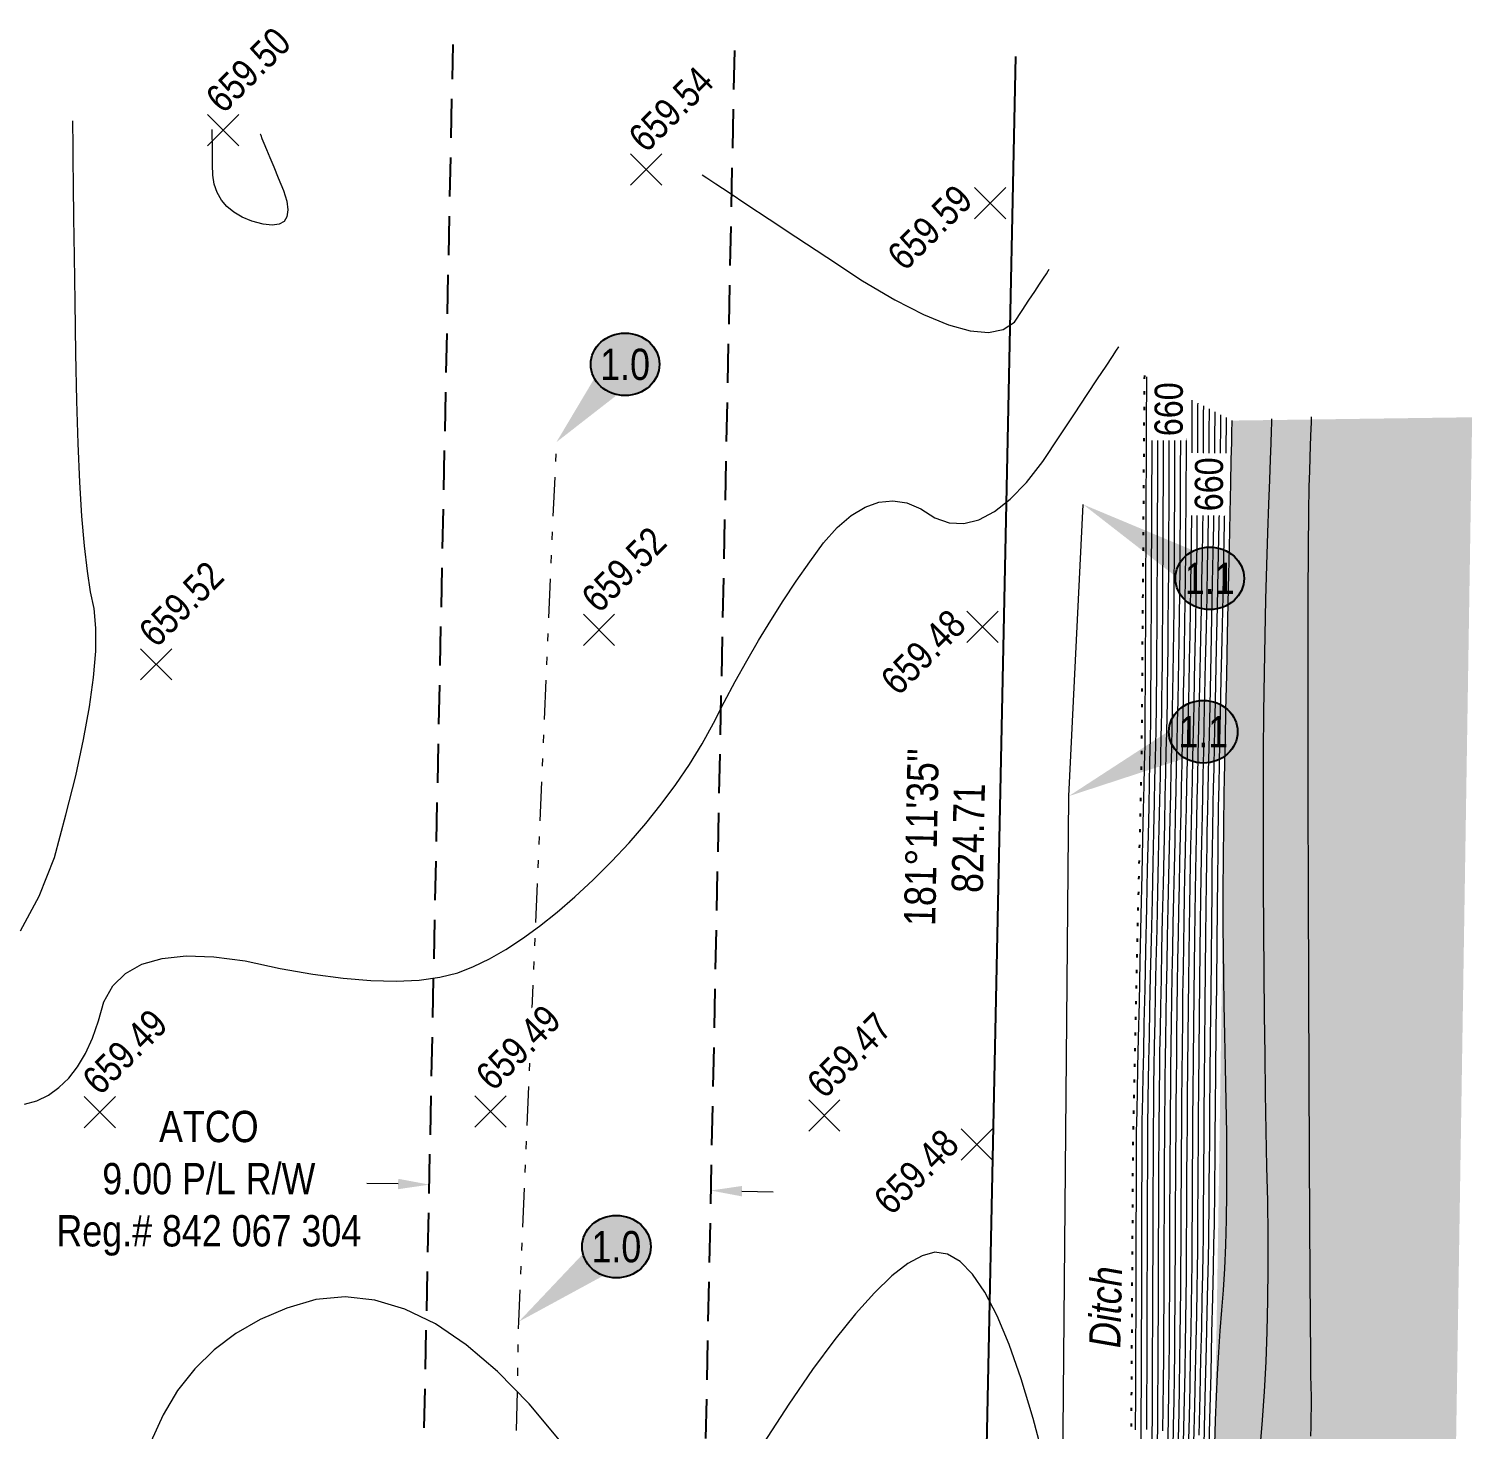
# Model space of a CAD drawing. Extents: x 408914 to 412362, y 6133812 to 6135729.
# Drawn here: x 410524.1 to 410570.24, y 6133899.83 to 6133944.6 of the extents above; entities that cross this region are included whole.
import ezdxf
from ezdxf.enums import TextEntityAlignment as Align

# ---------------------------------------------------------------- set-up
doc = ezdxf.new("R2010")
doc.units = 0
doc.header["$LTSCALE"] = 5
doc.header["$PDMODE"] = 3
doc.header["$PDSIZE"] = 0.5
for name, pattern in [('CENTERLINEX33', [6.5, 2.5, -1, 0.5, -1, 0.5, -1]), ('foc-FLOWLINE', [3.75, 2.5, -1.25]), ('foc-TOPO', [1, 0.2, -0.8])]:
    doc.linetypes.add(name, pattern=pattern)
doc.layers.get('Defpoints').update_dxf_attribs({"color": 9})
for name, color, linetype in [('AS-ROADS', 254, 'Continuous'), ('F-EZE', 190, 'foc-FLOWLINE'), ('L-BD', 7, 'Continuous'), ('L-SEC', 7, 'Continuous'), ('P-ELEVATION', 7, 'Continuous'), ('P-STATION', 7, 'Continuous'), ('T-LOW-AREA', 48, 'foc-TOPO')]:
    doc.layers.add(name, color=color, linetype=linetype)
for name, color, linetype, lineweight, true_color in [('AS-TELUS-ATCO PIPELINES', 7, 'foc-TEL', 9, 0xff9c38), ('C-TOPO-MAJR', 7, 'Continuous', 15, 0xd3aa5f), ('C-TOPO-MINR', 7, 'Continuous', 13, 0xe9d5af)]:
    doc.layers.add(name, color=color, linetype=linetype, lineweight=lineweight, true_color=true_color)
doc.layers.add('C-TOPO-MAJR-TEXT', color=7, linetype='Continuous', true_color=0x644b1b)
for name, color, linetype, lineweight in [('EXISTING PIPE (EXIST OR HP)', 240, 'CENTERLINEX33', 20), ('F-EZE-T', 190, 'Continuous', 9), ('T-ELEVATION', 48, 'Continuous', 18), ('T-ELEVATION-T', 48, 'Continuous', 18), ('T-TEXT', 48, 'Continuous', 18)]:
    doc.layers.add(name, color=color, linetype=linetype, lineweight=lineweight)
doc.styles.add('1.0', font='ARIALN.TTF', dxfattribs={"height": 1})
doc.styles.add('80', font='ARIALN.TTF', dxfattribs={"height": 10})
doc.styles.add('80L', font='ARIALN.TTF', dxfattribs={"height": 10})
doc.styles.add('80LS', font='ARIALNI.TTF', dxfattribs={"height": 10})
doc.styles.add('ELEVATION', font='ARIALN.TTF', dxfattribs={"height": 2.5})
doc.styles.add('foc-LtypeFont', font='ARIALN.TTF', dxfattribs={"height": 7.35})
doc.styles.get("Standard").update_dxf_attribs({"font": 'ARIALN.TTF'})
doc.linetypes.add('foc-TEL', pattern='A,2,-1,["T",foc-LtypeFont,S=0.2,R=0,X=-0.425,Y=-0.75],-1.24,8', length=12.24)
doc.dimstyles.new('Compass 500', dxfattribs={"dimscale": 0.5, "dimtxt": 0.9, "dimasz": 2, "dimexe": 0.2, "dimexo": 0.0625, "dimgap": 0.5, "dimtad": 0, "dimtih": 1, "dimtoh": 1, "dimzin": 0, "dimdsep": 46, "dimtxsty": '1.0', "dimcen": 0.1, "dimse1": 1, "dimse2": 1, "dimclrd": 256, "dimclrt": 256, "dimaunit": 1, "dimadec": 4, "dimazin": 0, "dimtfac": 0.06, "dimtofl": 0, "dimtmove": 0, "dimatfit": 0, "dimfxl": 0.2, "dimtolj": 1, "dimtzin": 0, "dimlwd": -1, "dimarcsym": 0})

# ---------------------------------------------------------------- blocks, each defined once
blk = doc.blocks.new('*D36')
at = {"layer": 'Defpoints', "color": 0, "transparency": 16777216}
for p in [(410536.903, 6133907.65), (410536.84, 6133904.636), (410545.835, 6133904.449)]:
    blk.add_point(p, dxfattribs=at)
at = {"layer": 'F-EZE-T', "transparency": 16777216}
for p, q in [((410535.903, 6133907.671), (410534.904, 6133907.691)), ((410546.897, 6133907.442), (410547.897, 6133907.421))]:
    blk.add_line(p, q, dxfattribs=at)
for points in [[(410535.907, 6133907.837), (410535.9, 6133907.504), (410536.903, 6133907.65)], [(410546.901, 6133907.608), (410546.894, 6133907.275), (410545.898, 6133907.462)]]:
    blk.add_solid(points, dxfattribs=at)
at = {"layer": 'F-EZE-T', "transparency": 16777216, "insert": (410529.853, 6133907.691), "char_height": 1, "attachment_point": 5, "style": '1.0'}
blk.add_mtext('\\A1;ATCO\\P9.00 P/L R/W\\PReg.# 842 067 304', dxfattribs=at)
blk = doc.blocks.new('*U47')
at = {"layer": 'P-ELEVATION'}
h = blk.add_hatch(color=111, dxfattribs=at)
h.dxf.hatch_style = 1
edge = h.paths.add_edge_path()
edge.add_ellipse((0, 0), major_axis=(-10.99, 0), ratio=0.909622, start_angle=0, end_angle=360)
at = {"layer": 'P-ELEVATION', "color": 7, "flags": 128}
blk.add_lwpolyline([(0, 0, 12.5, 0, 0), (-21.95, -24.87, 0, 0, 0)], format="xyseb", dxfattribs=at)
at = {"layer": 'P-ELEVATION', "color": 7}
blk.add_ellipse((0, 0), major_axis=(-10.99, 0), ratio=0.909622, dxfattribs=at)
at = {"layer": 'P-ELEVATION', "style": '80'}
blk.add_attdef('ELEVATION', text='', height=10, dxfattribs=at).set_placement((0, 0), align=Align.MIDDLE_CENTER)
blk = doc.blocks.new('*U48')
at = {"layer": 'P-ELEVATION'}
h = blk.add_hatch(color=111, dxfattribs=at)
h.dxf.hatch_style = 1
edge = h.paths.add_edge_path()
edge.add_ellipse((0, 0), major_axis=(-10.99, 0), ratio=0.909622, start_angle=0, end_angle=360)
at = {"layer": 'P-ELEVATION', "color": 7, "flags": 128}
blk.add_lwpolyline([(0, 0, 12.5, 0, 0), (-31.2, -23.98, 0, 0, 0)], format="xyseb", dxfattribs=at)
at = {"layer": 'P-ELEVATION', "color": 7}
blk.add_ellipse((0, 0), major_axis=(-10.99, 0), ratio=0.909622, dxfattribs=at)
at = {"layer": 'P-ELEVATION', "style": '80'}
blk.add_attdef('ELEVATION', text='', height=10, dxfattribs=at).set_placement((0, 0), align=Align.MIDDLE_CENTER)
blk = doc.blocks.new('*U87')
at = {"layer": 'P-ELEVATION'}
h = blk.add_hatch(color=111, dxfattribs=at)
h.dxf.hatch_style = 1
edge = h.paths.add_edge_path()
edge.add_ellipse((0, 0), major_axis=(-10.99, 0), ratio=0.909622, start_angle=0, end_angle=360)
at = {"layer": 'P-ELEVATION', "color": 7, "flags": 128}
blk.add_lwpolyline([(0, 0, 12.5, 0, 0), (-43.06, -20.61, 0, 0, 0)], format="xyseb", dxfattribs=at)
at = {"layer": 'P-ELEVATION', "color": 7}
blk.add_ellipse((0, 0), major_axis=(-10.99, 0), ratio=0.909622, dxfattribs=at)
at = {"layer": 'P-ELEVATION', "style": '80'}
blk.add_attdef('ELEVATION', text='', height=10, dxfattribs=at).set_placement((0, 0), align=Align.MIDDLE_CENTER)
blk = doc.blocks.new('*U89')
at = {"layer": 'P-ELEVATION'}
h = blk.add_hatch(color=111, dxfattribs=at)
h.dxf.hatch_style = 1
edge = h.paths.add_edge_path()
edge.add_ellipse((0, 0), major_axis=(-10.99, 0), ratio=0.909622, start_angle=0, end_angle=360)
at = {"layer": 'P-ELEVATION', "color": 7, "flags": 128}
blk.add_lwpolyline([(0, 0, 12.5, 0, 0), (-40.48, 23.63, 0, 0, 0)], format="xyseb", dxfattribs=at)
at = {"layer": 'P-ELEVATION', "color": 7}
blk.add_ellipse((0, 0), major_axis=(-10.99, 0), ratio=0.909622, dxfattribs=at)
at = {"layer": 'P-ELEVATION', "style": '80'}
blk.add_attdef('ELEVATION', text='', height=10, dxfattribs=at).set_placement((0, 0), align=Align.MIDDLE_CENTER)

msp = doc.modelspace()

# ---------------------------------------------------------------- hatches: boundary and pattern name
at = {"layer": 'AS-ROADS'}
h = msp.add_hatch(color=256, dxfattribs=at)
h.dxf.hatch_style = 1
h.paths.add_polyline_path([(410464.682, 6133831.829), (410478.146, 6133831.398), (410492.063, 6133831.383), (410504.313, 6133831.158), (410518.406, 6133830.876), (410535.963, 6133830.377), (410547.318, 6133830.259), (410567.751, 6133829.511), (410568.376, 6133834.09), (410569.124, 6133855.29), (410568.953, 6133866.594), (410569.23, 6133879.568), (410569.712, 6133898.444), (410570.241, 6133932.181), (410562.558, 6133932.075), (410562.327, 6133920.035), (410562.138, 6133907.298), (410561.936, 6133894.858), (410561.565, 6133881.634), (410560.892, 6133868.381), (410560.601, 6133856.019), (410560.261, 6133847.3), (410559.486, 6133843.759), (410558.076, 6133841.533), (410555.175, 6133839.325), (410551.634, 6133838.553), (410548.344, 6133838.488), (410539.69, 6133838.283), (410527.973, 6133838.41), (410515.691, 6133838.725), (410503.17, 6133838.927), (410490.795, 6133839.204), (410478.054, 6133839.361), (410464.938, 6133839.674)])

# ---------------------------------------------------------------- linework, layer by layer
at = {"layer": 'AS-TELUS-ATCO PIPELINES', "ltscale": 0.1, "flags": 128}
msp.add_lwpolyline([(410551.045, 6133824.994), (410551.195, 6133828.02), (410552.367, 6133840.478), (410553.341, 6133847.59), (410553.359, 6133850.79), (410553.404, 6133851.459), (410552.729, 6133858.902), (410553.213, 6133860.933), (410554.543, 6133864.032), (410555.36, 6133867.197), (410556.918, 6133874.924), (410556.952, 6133886.141), (410557.121, 6133894.99), (410557.342, 6133920.067), (410557.804, 6133929.394)], dxfattribs=at)
at = {"layer": 'C-TOPO-MAJR', "flags": 128}
for points in [[(410560.192, 6133933.292), (410560.192, 6133933.292), (410560.191, 6133933.135), (410560.19, 6133932.821), (410560.188, 6133932.351), (410560.185, 6133931.723), (410560.182, 6133930.939), (410560.177, 6133929.998), (410560.173, 6133928.9), (410560.167, 6133927.645), (410560.162, 6133926.516), (410560.156, 6133925.513), (410560.151, 6133924.635), (410560.145, 6133923.883), (410560.14, 6133923.257), (410560.134, 6133922.757), (410560.129, 6133922.382), (410560.124, 6133922.133), (410560.116, 6133921.755), (410560.105, 6133921.246), (410560.091, 6133920.608), (410560.074, 6133919.841), (410560.054, 6133918.943), (410560.031, 6133917.916), (410560.006, 6133916.759), (410559.977, 6133915.473), (410559.952, 6133914.314), (410559.93, 6133913.283), (410559.912, 6133912.38), (410559.896, 6133911.605), (410559.884, 6133910.958), (410559.875, 6133910.439), (410559.869, 6133910.047), (410559.867, 6133909.783), (410559.864, 6133909.389), (410559.861, 6133908.864), (410559.858, 6133908.209), (410559.855, 6133907.423), (410559.852, 6133906.507), (410559.848, 6133905.461), (410559.844, 6133904.284), (410559.84, 6133902.976), (410559.836, 6133901.797), (410559.831, 6133900.747), (410559.827, 6133899.825)], [(410560.92, 6133932.918), (410560.92, 6133932.918), (410560.919, 6133932.809), (410560.918, 6133932.592), (410560.917, 6133932.266), (410560.915, 6133931.832), (410560.913, 6133931.289), (410560.91, 6133930.637), (410560.906, 6133929.877), (410560.903, 6133929.009), (410560.898, 6133928.169), (410560.891, 6133927.359), (410560.884, 6133926.578), (410560.875, 6133925.826), (410560.865, 6133925.104), (410560.854, 6133924.41), (410560.842, 6133923.746), (410560.828, 6133923.111), (410560.814, 6133922.444), (410560.799, 6133921.744), (410560.783, 6133921.011), (410560.767, 6133920.246), (410560.749, 6133919.449), (410560.731, 6133918.619), (410560.712, 6133917.756), (410560.692, 6133916.861), (410560.674, 6133915.994), (410560.658, 6133915.155), (410560.643, 6133914.345), (410560.63, 6133913.562), (410560.619, 6133912.808), (410560.609, 6133912.082), (410560.601, 6133911.384), (410560.595, 6133910.714), (410560.589, 6133910.016), (410560.584, 6133909.289), (410560.579, 6133908.534), (410560.574, 6133907.751), (410560.57, 6133906.939), (410560.567, 6133906.098), (410560.564, 6133905.229), (410560.561, 6133904.331), (410560.556, 6133903.461), (410560.55, 6133902.619), (410560.543, 6133901.804), (410560.534, 6133901.017), (410560.523, 6133900.257), (410560.511, 6133899.525)], [(410561.648, 6133932.543), (410561.648, 6133932.543), (410561.648, 6133932.483), (410561.647, 6133932.362), (410561.646, 6133932.181), (410561.645, 6133931.94), (410561.644, 6133931.639), (410561.642, 6133931.277), (410561.64, 6133930.855), (410561.638, 6133930.372), (410561.634, 6133929.822), (410561.627, 6133929.205), (410561.617, 6133928.521), (410561.605, 6133927.769), (410561.591, 6133926.95), (410561.574, 6133926.064), (410561.555, 6133925.11), (410561.533, 6133924.089), (410561.513, 6133923.133), (410561.494, 6133922.241), (410561.476, 6133921.414), (410561.459, 6133920.652), (410561.444, 6133919.954), (410561.43, 6133919.321), (410561.418, 6133918.753), (410561.407, 6133918.249), (410561.396, 6133917.674), (410561.385, 6133917.027), (410561.374, 6133916.309), (410561.364, 6133915.519), (410561.353, 6133914.658), (410561.343, 6133913.725), (410561.333, 6133912.721), (410561.323, 6133911.645), (410561.314, 6133910.643), (410561.306, 6133909.715), (410561.299, 6133908.859), (410561.294, 6133908.078), (410561.289, 6133907.37), (410561.285, 6133906.735), (410561.283, 6133906.174), (410561.281, 6133905.687), (410561.277, 6133905.126), (410561.27, 6133904.491), (410561.259, 6133903.783), (410561.246, 6133903.002), (410561.23, 6133902.147), (410561.211, 6133901.219), (410561.189, 6133900.217), (410561.164, 6133899.142)], [(410562.376, 6133932.169), (410562.376, 6133932.169), (410562.376, 6133932.157), (410562.376, 6133932.133), (410562.375, 6133932.097), (410562.375, 6133932.049), (410562.375, 6133931.988), (410562.375, 6133931.916), (410562.374, 6133931.832), (410562.374, 6133931.736), (410562.37, 6133931.475), (410562.362, 6133931.051), (410562.35, 6133930.464), (410562.335, 6133929.712), (410562.316, 6133928.797), (410562.294, 6133927.717), (410562.268, 6133926.474), (410562.238, 6133925.067), (410562.211, 6133923.822), (410562.188, 6133922.739), (410562.168, 6133921.817), (410562.152, 6133921.057), (410562.139, 6133920.46), (410562.13, 6133920.024), (410562.124, 6133919.749), (410562.122, 6133919.637), (410562.118, 6133919.354), (410562.112, 6133918.899), (410562.106, 6133918.273), (410562.098, 6133917.476), (410562.088, 6133916.508), (410562.077, 6133915.369), (410562.065, 6133914.058), (410562.051, 6133912.576), (410562.039, 6133911.27), (410562.028, 6133910.14), (410562.02, 6133909.185), (410562.013, 6133908.405), (410562.007, 6133907.801), (410562.004, 6133907.372), (410562.002, 6133907.119), (410562.002, 6133907.042), (410561.997, 6133906.79), (410561.989, 6133906.363), (410561.976, 6133905.762), (410561.959, 6133904.987), (410561.937, 6133904.037), (410561.912, 6133902.913), (410561.882, 6133901.614), (410561.848, 6133900.141), (410561.817, 6133898.835)]]:
    msp.add_lwpolyline(points, dxfattribs=at)
at = {"layer": 'C-TOPO-MINR', "ltscale": 0.1, "flags": 128}
for points in [[(410523.831, 6133915.759), (410524.429, 6133916.872), (410524.914, 6133918.108), (410525.286, 6133919.468), (410525.598, 6133920.724), (410525.849, 6133921.875), (410526.038, 6133922.922), (410526.167, 6133923.866), (410526.235, 6133924.704), (410526.241, 6133925.439), (410526.187, 6133926.07), (410526.072, 6133926.596), (410525.969, 6133927.263), (410525.877, 6133928.071), (410525.797, 6133929.02), (410525.729, 6133930.109), (410525.673, 6133931.339), (410525.629, 6133932.71), (410525.596, 6133934.221), (410525.576, 6133935.874), (410525.558, 6133937.319), (410525.542, 6133938.559), (410525.529, 6133939.591), (410525.519, 6133940.417), (410525.511, 6133941.037), (410525.506, 6133941.45), (410525.504, 6133941.657), (410525.504, 6133941.657)], [(410531.489, 6133941.247), (410531.489, 6133941.247), (410531.51, 6133941.197), (410531.552, 6133941.096), (410531.615, 6133940.944), (410531.698, 6133940.742), (410531.803, 6133940.49), (410531.928, 6133940.187), (410532.074, 6133939.834), (410532.241, 6133939.43), (410532.343, 6133939.089), (410532.38, 6133938.81), (410532.351, 6133938.594), (410532.258, 6133938.441), (410532.099, 6133938.35), (410531.875, 6133938.322), (410531.586, 6133938.357), (410531.232, 6133938.454), (410530.922, 6133938.58), (410530.655, 6133938.733), (410530.432, 6133938.915), (410530.253, 6133939.125), (410530.118, 6133939.364), (410530.026, 6133939.63), (410529.978, 6133939.925), (410529.974, 6133940.248), (410529.971, 6133940.53), (410529.968, 6133940.773), (410529.965, 6133940.974), (410529.963, 6133941.136), (410529.962, 6133941.257), (410529.961, 6133941.338), (410529.96, 6133941.378), (410529.96, 6133941.378)], [(410545.63, 6133939.927), (410545.63, 6133939.927), (410545.772, 6133939.833), (410546.057, 6133939.645), (410546.484, 6133939.363), (410547.053, 6133938.987), (410547.765, 6133938.517), (410548.618, 6133937.953), (410549.614, 6133937.295), (410550.753, 6133936.543), (410551.78, 6133935.932), (410552.696, 6133935.462), (410553.5, 6133935.132), (410554.193, 6133934.944), (410554.775, 6133934.896), (410555.246, 6133934.988), (410555.605, 6133935.222), (410555.854, 6133935.596), (410556.071, 6133935.924), (410556.257, 6133936.205), (410556.412, 6133936.439), (410556.536, 6133936.626), (410556.629, 6133936.766), (410556.691, 6133936.86), (410556.722, 6133936.907), (410556.722, 6133936.907)], [(410523.96, 6133910.219), (410524.356, 6133910.334), (410524.723, 6133910.512), (410525.062, 6133910.752), (410525.372, 6133911.054), (410525.654, 6133911.418), (410525.907, 6133911.844), (410526.132, 6133912.333), (410526.328, 6133912.884), (410526.496, 6133913.496), (410526.783, 6133914.003), (410527.19, 6133914.402), (410527.716, 6133914.696), (410528.361, 6133914.882), (410529.125, 6133914.962), (410530.009, 6133914.936), (410531.012, 6133914.803), (410532.135, 6133914.564), (410533.179, 6133914.379), (410534.146, 6133914.249), (410535.035, 6133914.175), (410535.846, 6133914.155), (410536.579, 6133914.19), (410537.234, 6133914.28), (410537.812, 6133914.425), (410538.312, 6133914.625), (410538.823, 6133914.873), (410539.346, 6133915.171), (410539.881, 6133915.517), (410540.427, 6133915.912), (410540.985, 6133916.356), (410541.554, 6133916.848), (410542.136, 6133917.389), (410542.729, 6133917.979), (410543.29, 6133918.58), (410543.819, 6133919.191), (410544.317, 6133919.812), (410544.784, 6133920.443), (410545.218, 6133921.085), (410545.621, 6133921.737), (410545.992, 6133922.399), (410546.332, 6133923.072), (410546.684, 6133923.737), (410547.049, 6133924.394), (410547.426, 6133925.042), (410547.816, 6133925.683), (410548.219, 6133926.315), (410548.635, 6133926.94), (410549.063, 6133927.556), (410549.504, 6133928.165), (410549.946, 6133928.66), (410550.389, 6133929.042), (410550.833, 6133929.312), (410551.277, 6133929.468), (410551.722, 6133929.511), (410552.168, 6133929.441), (410552.615, 6133929.259), (410553.063, 6133928.963), (410553.522, 6133928.805), (410553.993, 6133928.787), (410554.475, 6133928.907), (410554.968, 6133929.165), (410555.473, 6133929.562), (410555.989, 6133930.098), (410556.516, 6133930.772), (410557.055, 6133931.585), (410557.526, 6133932.296), (410557.93, 6133932.905), (410558.267, 6133933.413), (410558.537, 6133933.82), (410558.739, 6133934.124), (410558.873, 6133934.328), (410558.941, 6133934.429), (410558.941, 6133934.429)], [(410559.828, 6133933.479), (410559.828, 6133933.479), (410559.827, 6133933.298), (410559.826, 6133932.936), (410559.823, 6133932.393), (410559.82, 6133931.669), (410559.816, 6133930.764), (410559.811, 6133929.678), (410559.806, 6133928.411), (410559.799, 6133926.963), (410559.793, 6133925.69), (410559.788, 6133924.59), (410559.784, 6133923.664), (410559.78, 6133922.912), (410559.777, 6133922.334), (410559.775, 6133921.93), (410559.773, 6133921.7), (410559.772, 6133921.644), (410559.766, 6133921.41), (410559.757, 6133920.998), (410559.744, 6133920.407), (410559.727, 6133919.638), (410559.706, 6133918.69), (410559.682, 6133917.565), (410559.653, 6133916.261), (410559.62, 6133914.779), (410559.591, 6133913.474), (410559.567, 6133912.347), (410559.546, 6133911.398), (410559.529, 6133910.627), (410559.517, 6133910.033), (410559.508, 6133909.617), (410559.503, 6133909.378), (410559.503, 6133909.318), (410559.502, 6133909.075), (410559.5, 6133908.652), (410559.498, 6133908.047), (410559.496, 6133907.26), (410559.492, 6133906.292), (410559.489, 6133905.142), (410559.485, 6133903.811), (410559.48, 6133902.299), (410559.476, 6133900.965), (410559.472, 6133899.811)], [(410560.01, 6133933.385), (410560.01, 6133933.385), (410560.009, 6133933.217), (410560.008, 6133932.879), (410560.005, 6133932.372), (410560.002, 6133931.696), (410559.999, 6133930.852), (410559.994, 6133929.838), (410559.989, 6133928.656), (410559.983, 6133927.304), (410559.978, 6133926.103), (410559.972, 6133925.051), (410559.967, 6133924.15), (410559.963, 6133923.398), (410559.958, 6133922.796), (410559.955, 6133922.343), (410559.951, 6133922.041), (410559.948, 6133921.889), (410559.941, 6133921.582), (410559.931, 6133921.122), (410559.917, 6133920.508), (410559.901, 6133919.739), (410559.88, 6133918.817), (410559.856, 6133917.741), (410559.829, 6133916.51), (410559.799, 6133915.126), (410559.772, 6133913.894), (410559.748, 6133912.815), (410559.729, 6133911.889), (410559.713, 6133911.116), (410559.7, 6133910.495), (410559.691, 6133910.028), (410559.686, 6133909.713), (410559.685, 6133909.55), (410559.683, 6133909.232), (410559.681, 6133908.758), (410559.678, 6133908.128), (410559.675, 6133907.342), (410559.672, 6133906.4), (410559.668, 6133905.302), (410559.665, 6133904.048), (410559.66, 6133902.638), (410559.656, 6133901.381), (410559.652, 6133900.279), (410559.647, 6133899.33)], [(410560.374, 6133933.198), (410560.374, 6133933.198), (410560.373, 6133933.054), (410560.372, 6133932.764), (410560.37, 6133932.33), (410560.367, 6133931.75), (410560.364, 6133931.027), (410560.36, 6133930.158), (410560.356, 6133929.144), (410560.351, 6133927.986), (410560.346, 6133926.929), (410560.34, 6133925.974), (410560.334, 6133925.121), (410560.328, 6133924.369), (410560.321, 6133923.719), (410560.314, 6133923.17), (410560.307, 6133922.723), (410560.3, 6133922.378), (410560.29, 6133921.927), (410560.278, 6133921.371), (410560.264, 6133920.709), (410560.247, 6133919.942), (410560.228, 6133919.07), (410560.206, 6133918.092), (410560.182, 6133917.008), (410560.156, 6133915.82), (410560.133, 6133914.734), (410560.112, 6133913.751), (410560.094, 6133912.871), (410560.08, 6133912.094), (410560.068, 6133911.42), (410560.058, 6133910.849), (410560.052, 6133910.381), (410560.049, 6133910.016), (410560.045, 6133909.546), (410560.042, 6133908.971), (410560.038, 6133908.29), (410560.035, 6133907.505), (410560.031, 6133906.615), (410560.028, 6133905.62), (410560.024, 6133904.52), (410560.02, 6133903.315), (410560.016, 6133902.213), (410560.011, 6133901.215), (410560.006, 6133900.32), (410559.999, 6133899.528)], [(410560.556, 6133933.105), (410560.556, 6133933.105), (410560.555, 6133932.972), (410560.554, 6133932.707), (410560.552, 6133932.308), (410560.55, 6133931.778), (410560.547, 6133931.114), (410560.544, 6133930.318), (410560.54, 6133929.389), (410560.535, 6133928.327), (410560.53, 6133927.343), (410560.524, 6133926.436), (410560.517, 6133925.607), (410560.51, 6133924.855), (410560.503, 6133924.18), (410560.494, 6133923.584), (410560.486, 6133923.064), (410560.476, 6133922.622), (410560.465, 6133922.099), (410560.452, 6133921.495), (410560.437, 6133920.81), (410560.42, 6133920.043), (410560.402, 6133919.196), (410560.381, 6133918.267), (410560.359, 6133917.258), (410560.335, 6133916.167), (410560.313, 6133915.154), (410560.294, 6133914.219), (410560.277, 6133913.362), (410560.263, 6133912.584), (410560.251, 6133911.883), (410560.242, 6133911.26), (410560.235, 6133910.715), (410560.231, 6133910.249), (410560.227, 6133909.703), (410560.223, 6133909.077), (410560.219, 6133908.372), (410560.215, 6133907.587), (410560.211, 6133906.723), (410560.207, 6133905.779), (410560.204, 6133904.756), (410560.201, 6133903.654), (410560.196, 6133902.629), (410560.191, 6133901.683), (410560.185, 6133900.815), (410560.178, 6133900.024), (410560.169, 6133899.312)], [(410560.738, 6133933.011), (410560.738, 6133933.011), (410560.737, 6133932.891), (410560.736, 6133932.649), (410560.735, 6133932.287), (410560.733, 6133931.805), (410560.73, 6133931.201), (410560.727, 6133930.478), (410560.723, 6133929.633), (410560.719, 6133928.668), (410560.714, 6133927.756), (410560.708, 6133926.897), (410560.701, 6133926.092), (410560.693, 6133925.341), (410560.684, 6133924.642), (410560.674, 6133923.997), (410560.664, 6133923.405), (410560.652, 6133922.867), (410560.64, 6133922.271), (410560.625, 6133921.619), (410560.61, 6133920.911), (410560.593, 6133920.145), (410560.575, 6133919.322), (410560.556, 6133918.443), (410560.535, 6133917.507), (410560.513, 6133916.514), (410560.494, 6133915.574), (410560.476, 6133914.687), (410560.46, 6133913.854), (410560.446, 6133913.073), (410560.435, 6133912.345), (410560.426, 6133911.671), (410560.418, 6133911.05), (410560.413, 6133910.481), (410560.408, 6133909.859), (410560.403, 6133909.183), (410560.399, 6133908.453), (410560.395, 6133907.669), (410560.391, 6133906.831), (410560.387, 6133905.939), (410560.384, 6133904.993), (410560.381, 6133903.993), (410560.376, 6133903.045), (410560.371, 6133902.151), (410560.364, 6133901.309), (410560.356, 6133900.521), (410560.346, 6133899.785)], [(410561.102, 6133932.824), (410561.102, 6133932.824), (410561.101, 6133932.728), (410561.101, 6133932.534), (410561.099, 6133932.245), (410561.098, 6133931.859), (410561.095, 6133931.376), (410561.093, 6133930.797), (410561.09, 6133930.122), (410561.087, 6133929.35), (410561.082, 6133928.583), (410561.075, 6133927.821), (410561.067, 6133927.064), (410561.058, 6133926.312), (410561.047, 6133925.565), (410561.034, 6133924.824), (410561.02, 6133924.087), (410561.005, 6133923.356), (410560.989, 6133922.616), (410560.973, 6133921.868), (410560.956, 6133921.112), (410560.94, 6133920.348), (410560.923, 6133919.575), (410560.906, 6133918.794), (410560.888, 6133918.005), (410560.871, 6133917.208), (410560.854, 6133916.414), (410560.839, 6133915.623), (410560.826, 6133914.836), (410560.813, 6133914.051), (410560.802, 6133913.27), (410560.793, 6133912.493), (410560.784, 6133911.718), (410560.777, 6133910.947), (410560.77, 6133910.173), (410560.764, 6133909.396), (410560.759, 6133908.616), (410560.754, 6133907.832), (410560.75, 6133907.046), (410560.746, 6133906.257), (410560.743, 6133905.465), (410560.741, 6133904.67), (410560.737, 6133903.878), (410560.73, 6133903.087), (410560.722, 6133902.299), (410560.712, 6133901.513), (410560.7, 6133900.73), (410560.686, 6133899.948), (410560.67, 6133899.169)], [(410561.284, 6133932.73), (410561.284, 6133932.73), (410561.283, 6133932.646), (410561.283, 6133932.477), (410561.282, 6133932.224), (410561.28, 6133931.886), (410561.278, 6133931.464), (410561.276, 6133930.957), (410561.273, 6133930.366), (410561.27, 6133929.69), (410561.266, 6133928.996), (410561.259, 6133928.282), (410561.251, 6133927.549), (410561.24, 6133926.798), (410561.228, 6133926.027), (410561.214, 6133925.237), (410561.198, 6133924.428), (410561.181, 6133923.6), (410561.163, 6133922.788), (410561.146, 6133921.993), (410561.129, 6133921.213), (410561.113, 6133920.449), (410561.097, 6133919.701), (410561.081, 6133918.97), (410561.065, 6133918.254), (410561.049, 6133917.555), (410561.035, 6133916.834), (410561.021, 6133916.091), (410561.009, 6133915.327), (410560.997, 6133914.541), (410560.986, 6133913.733), (410560.976, 6133912.904), (410560.967, 6133912.052), (410560.959, 6133911.18), (410560.952, 6133910.33), (410560.945, 6133909.502), (410560.939, 6133908.697), (410560.934, 6133907.914), (410560.93, 6133907.154), (410560.926, 6133906.417), (410560.923, 6133905.702), (410560.921, 6133905.009), (410560.917, 6133904.294), (410560.91, 6133903.555), (410560.901, 6133902.794), (410560.89, 6133902.009), (410560.877, 6133901.202), (410560.861, 6133900.372), (410560.843, 6133899.518)], [(410561.466, 6133932.637), (410561.466, 6133932.637), (410561.465, 6133932.565), (410561.465, 6133932.42), (410561.464, 6133932.203), (410561.463, 6133931.913), (410561.461, 6133931.551), (410561.459, 6133931.117), (410561.457, 6133930.61), (410561.454, 6133930.031), (410561.45, 6133929.409), (410561.443, 6133928.744), (410561.434, 6133928.035), (410561.423, 6133927.283), (410561.409, 6133926.488), (410561.394, 6133925.65), (410561.377, 6133924.769), (410561.357, 6133923.845), (410561.338, 6133922.961), (410561.32, 6133922.117), (410561.303, 6133921.313), (410561.286, 6133920.55), (410561.27, 6133919.828), (410561.256, 6133919.146), (410561.241, 6133918.504), (410561.228, 6133917.902), (410561.215, 6133917.254), (410561.203, 6133916.559), (410561.191, 6133915.818), (410561.18, 6133915.03), (410561.17, 6133914.195), (410561.16, 6133913.314), (410561.15, 6133912.387), (410561.141, 6133911.413), (410561.133, 6133910.486), (410561.126, 6133909.608), (410561.119, 6133908.778), (410561.114, 6133907.996), (410561.109, 6133907.262), (410561.106, 6133906.576), (410561.103, 6133905.938), (410561.101, 6133905.348), (410561.097, 6133904.71), (410561.09, 6133904.023), (410561.08, 6133903.289), (410561.068, 6133902.506), (410561.053, 6133901.675), (410561.036, 6133900.795), (410561.016, 6133899.868), (410560.993, 6133898.892)], [(410561.83, 6133932.45), (410561.83, 6133932.45), (410561.83, 6133932.402), (410561.829, 6133932.305), (410561.829, 6133932.16), (410561.828, 6133931.967), (410561.827, 6133931.726), (410561.825, 6133931.437), (410561.824, 6133931.099), (410561.822, 6133930.713), (410561.818, 6133930.236), (410561.81, 6133929.667), (410561.8, 6133929.007), (410561.788, 6133928.255), (410561.772, 6133927.412), (410561.754, 6133926.477), (410561.733, 6133925.451), (410561.709, 6133924.334), (410561.687, 6133923.305), (410561.667, 6133922.366), (410561.649, 6133921.515), (410561.633, 6133920.753), (410561.618, 6133920.081), (410561.605, 6133919.497), (410561.594, 6133919.002), (410561.586, 6133918.596), (410561.576, 6133918.094), (410561.567, 6133917.495), (410561.557, 6133916.8), (410561.547, 6133916.008), (410561.537, 6133915.12), (410561.527, 6133914.136), (410561.516, 6133913.055), (410561.505, 6133911.878), (410561.495, 6133910.8), (410561.487, 6133909.821), (410561.479, 6133908.941), (410561.473, 6133908.16), (410561.469, 6133907.478), (410561.465, 6133906.894), (410561.463, 6133906.41), (410561.461, 6133906.025), (410561.457, 6133905.542), (410561.449, 6133904.959), (410561.438, 6133904.278), (410561.424, 6133903.498), (410561.407, 6133902.62), (410561.386, 6133901.642), (410561.362, 6133900.566), (410561.335, 6133899.391)], [(410562.012, 6133932.356), (410562.012, 6133932.356), (410562.012, 6133932.32), (410562.011, 6133932.248), (410562.011, 6133932.139), (410562.01, 6133931.994), (410562.009, 6133931.814), (410562.008, 6133931.597), (410562.007, 6133931.343), (410562.006, 6133931.054), (410562.002, 6133930.649), (410561.994, 6133930.128), (410561.984, 6133929.492), (410561.97, 6133928.741), (410561.954, 6133927.873), (410561.934, 6133926.89), (410561.911, 6133925.792), (410561.885, 6133924.578), (410561.862, 6133923.477), (410561.841, 6133922.49), (410561.822, 6133921.616), (410561.806, 6133920.855), (410561.792, 6133920.207), (410561.78, 6133919.672), (410561.771, 6133919.251), (410561.764, 6133918.943), (410561.757, 6133918.514), (410561.749, 6133917.963), (410561.74, 6133917.291), (410561.731, 6133916.498), (410561.721, 6133915.583), (410561.71, 6133914.547), (410561.699, 6133913.39), (410561.687, 6133912.111), (410561.676, 6133910.957), (410561.667, 6133909.927), (410561.66, 6133909.022), (410561.653, 6133908.241), (410561.648, 6133907.585), (410561.645, 6133907.054), (410561.642, 6133906.647), (410561.641, 6133906.364), (410561.637, 6133905.958), (410561.629, 6133905.427), (410561.617, 6133904.773), (410561.602, 6133903.994), (410561.584, 6133903.092), (410561.561, 6133902.066), (410561.535, 6133900.915), (410561.506, 6133899.641)], [(410562.194, 6133932.263), (410562.194, 6133932.263), (410562.194, 6133932.239), (410562.193, 6133932.19), (410562.193, 6133932.118), (410562.193, 6133932.022), (410562.192, 6133931.901), (410562.192, 6133931.756), (410562.191, 6133931.588), (410562.19, 6133931.395), (410562.186, 6133931.062), (410562.178, 6133930.59), (410562.167, 6133929.978), (410562.153, 6133929.226), (410562.135, 6133928.335), (410562.114, 6133927.304), (410562.089, 6133926.133), (410562.061, 6133924.823), (410562.036, 6133923.65), (410562.014, 6133922.614), (410561.995, 6133921.716), (410561.979, 6133920.956), (410561.966, 6133920.333), (410561.955, 6133919.848), (410561.948, 6133919.5), (410561.943, 6133919.29), (410561.937, 6133918.934), (410561.931, 6133918.431), (410561.923, 6133917.782), (410561.914, 6133916.987), (410561.904, 6133916.045), (410561.894, 6133914.958), (410561.882, 6133913.724), (410561.869, 6133912.344), (410561.858, 6133911.113), (410561.848, 6133910.033), (410561.84, 6133909.103), (410561.833, 6133908.323), (410561.828, 6133907.693), (410561.824, 6133907.213), (410561.822, 6133906.883), (410561.822, 6133906.703), (410561.817, 6133906.374), (410561.809, 6133905.895), (410561.797, 6133905.268), (410561.78, 6133904.491), (410561.76, 6133903.565), (410561.736, 6133902.489), (410561.709, 6133901.265), (410561.677, 6133899.891), (410561.648, 6133898.66)], [(410562.56, 6133932.076), (410562.56, 6133932.076), (410562.56, 6133932.073), (410562.56, 6133932.068), (410562.56, 6133932.059), (410562.559, 6133932.048), (410562.559, 6133932.035), (410562.558, 6133932.018), (410562.557, 6133931.999), (410562.557, 6133931.977), (410562.552, 6133931.772), (410562.544, 6133931.385), (410562.531, 6133930.816), (410562.515, 6133930.064), (410562.495, 6133929.13), (410562.471, 6133928.014), (410562.444, 6133926.715), (410562.412, 6133925.234), (410562.384, 6133923.936), (410562.361, 6133922.821), (410562.341, 6133921.89), (410562.325, 6133921.142), (410562.313, 6133920.578), (410562.305, 6133920.196), (410562.301, 6133919.999), (410562.3, 6133919.984), (410562.299, 6133919.898), (410562.298, 6133919.739), (410562.295, 6133919.509), (410562.293, 6133919.207), (410562.289, 6133918.833), (410562.285, 6133918.388), (410562.28, 6133917.87), (410562.274, 6133917.281), (410562.273, 6133916.629), (410562.275, 6133915.914), (410562.281, 6133915.137), (410562.292, 6133914.298), (410562.306, 6133913.396), (410562.324, 6133912.432), (410562.345, 6133911.406), (410562.371, 6133910.317), (410562.387, 6133909.284), (410562.393, 6133908.308), (410562.39, 6133907.388), (410562.376, 6133906.525), (410562.353, 6133905.718), (410562.321, 6133904.968), (410562.278, 6133904.274), (410562.225, 6133903.636), (410562.177, 6133902.976), (410562.133, 6133902.294), (410562.093, 6133901.59), (410562.058, 6133900.864), (410562.026, 6133900.116), (410561.999, 6133899.345)], [(410563.829, 6133932.134), (410563.829, 6133932.134), (410563.824, 6133932.004), (410563.815, 6133931.743), (410563.801, 6133931.353), (410563.783, 6133930.833), (410563.76, 6133930.183), (410563.733, 6133929.402), (410563.701, 6133928.492), (410563.665, 6133927.452), (410563.634, 6133926.358), (410563.608, 6133925.211), (410563.587, 6133924.011), (410563.571, 6133922.758), (410563.561, 6133921.452), (410563.556, 6133920.093), (410563.556, 6133918.681), (410563.561, 6133917.215), (410563.569, 6133915.795), (410563.579, 6133914.419), (410563.592, 6133913.089), (410563.608, 6133911.805), (410563.626, 6133910.565), (410563.647, 6133909.37), (410563.67, 6133908.221), (410563.696, 6133907.117), (410563.71, 6133906.039), (410563.711, 6133904.986), (410563.7, 6133903.96), (410563.676, 6133902.96), (410563.64, 6133901.986), (410563.591, 6133901.038), (410563.53, 6133900.116), (410563.456, 6133899.22)], [(410565.097, 6133932.191), (410565.097, 6133932.191), (410565.095, 6133932.13), (410565.091, 6133932.006), (410565.084, 6133931.821), (410565.076, 6133931.574), (410565.065, 6133931.266), (410565.052, 6133930.895), (410565.037, 6133930.463), (410565.019, 6133929.97), (410565.006, 6133929.139), (410564.996, 6133927.973), (410564.989, 6133926.469), (410564.986, 6133924.629), (410564.987, 6133922.453), (410564.991, 6133919.939), (410564.998, 6133917.09), (410565.01, 6133913.903), (410565.021, 6133911.072), (410565.031, 6133908.597), (410565.041, 6133906.476), (410565.051, 6133904.711), (410565.06, 6133903.301), (410565.069, 6133902.246), (410565.078, 6133901.547), (410565.086, 6133901.203), (410565.09, 6133900.867), (410565.09, 6133900.539), (410565.087, 6133900.22), (410565.079, 6133899.908), (410565.068, 6133899.604)], [(410556.533, 6133898.931), (410556.204, 6133900.171), (410555.824, 6133901.441), (410555.441, 6133902.537), (410555.054, 6133903.461), (410554.664, 6133904.213), (410554.27, 6133904.791), (410553.873, 6133905.197), (410553.472, 6133905.43), (410553.068, 6133905.491), (410552.66, 6133905.379), (410552.201, 6133905.126), (410551.693, 6133904.731), (410551.134, 6133904.194), (410550.524, 6133903.516), (410549.865, 6133902.697), (410549.155, 6133901.736), (410548.394, 6133900.633), (410547.584, 6133899.39)], [(410541.114, 6133899.413), (410540.091, 6133900.641), (410539.08, 6133901.681), (410538.082, 6133902.534), (410537.095, 6133903.198), (410536.12, 6133903.674), (410535.158, 6133903.962), (410534.208, 6133904.062), (410533.269, 6133903.974), (410532.343, 6133903.698), (410531.493, 6133903.338), (410530.719, 6133902.895), (410530.022, 6133902.369), (410529.401, 6133901.76), (410528.856, 6133901.067), (410528.388, 6133900.291), (410527.995, 6133899.432)]]:
    msp.add_lwpolyline(points, dxfattribs=at)
at = {"layer": 'EXISTING PIPE (EXIST OR HP)', "ltscale": 0.1, "flags": 128}
msp.add_lwpolyline([(410553.23, 6133858.808), (410552.289, 6133860.817), (410552.224, 6133860.921), (410550.743, 6133862.343), (410549.557, 6133863.108), (410546.604, 6133863.162), (410543.178, 6133863.439), (410539.757, 6133863.976), (410538.733, 6133864.758), (410538.816, 6133866.954), (410539.036, 6133869.501), (410539.341, 6133883.414), (410539.763, 6133903.27), (410540.968, 6133931.388)], dxfattribs=at)
at = {"layer": 'F-EZE', "ltscale": 0.1, "flags": 128}
for points in [[(410546.656, 6133943.905), (410544.956, 6133862.267), (410553.932, 6133862.089), (410553.576, 6133844.1), (410544.582, 6133844.287), (410544.769, 6133853.272), (410460.734, 6133854.934)], [(410460.912, 6133863.928), (410535.962, 6133862.444), (410537.662, 6133944.093)]]:
    msp.add_lwpolyline(points, dxfattribs=at)
at = {"layer": 'L-SEC'}
msp.add_line((410553.576, 6133844.1), (410555.651, 6133943.718), dxfattribs=at)
at = {"layer": 'T-ELEVATION'}
for p in [(410530.314, 6133941.356, 659.5), (410543.83, 6133940.104, 659.54), (410554.828, 6133939.022, 659.59), (410554.587, 6133925.484, 659.48), (410542.326, 6133925.384, 659.52), (410528.172, 6133924.283, 659.52), (410526.37, 6133909.968, 659.49), (410538.859, 6133909.985, 659.49), (410549.531, 6133909.86, 659.47), (410554.402, 6133908.932, 659.48)]:
    msp.add_point(p, dxfattribs=at)
at = {"layer": 'T-LOW-AREA', "ltscale": 0.1, "flags": 128}
msp.add_lwpolyline([(410559.761, 6133933.513), (410559.67, 6133921.502), (410559.394, 6133909.178), (410559.318, 6133896.443), (410558.722, 6133883.561), (410558.072, 6133870.681), (410558.387, 6133859.221), (410558.452, 6133852.233), (410557.781, 6133847.935), (410556.074, 6133846.065), (410553.711, 6133845.088), (410550.219, 6133844.838), (410543.304, 6133843.965), (410535.748, 6133842.291), (410525.062, 6133842.104), (410512.601, 6133842.646), (410497.684, 6133842.771), (410487.006, 6133842.615), (410475.853, 6133842.645), (410465.126, 6133842.663)], dxfattribs=at)

# ---------------------------------------------------------------- block references
at = {"layer": 'P-STATION', "xscale": 0.09995972799999993, "yscale": 0.09995972799999993, "zscale": 0.09995972799999993}
for name, p, values in [('*U47', (410543.161, 6133933.874), {'ELEVATION': '1.0'}), ('*U87', (410561.646, 6133922.128), {'ELEVATION': '1.1'}), ('*U48', (410542.882, 6133905.667), {'ELEVATION': '1.0'})]:
    msp.add_blockref(name, p, dxfattribs=at).add_auto_attribs(values)

# ---------------------------------------------------------------- texts
at = {"layer": 'L-BD', "color": 3, "style": '80L'}
for s, p in [("181°11'35''", (410552.632, 6133918.76)), ('824.71', (410554.131, 6133918.729))]:
    msp.add_text(s, height=0.9996, rotation=88.8071, dxfattribs=at).set_placement(p, align=Align.MIDDLE)
at = {"layer": 'T-ELEVATION-T', "style": 'ELEVATION'}
for s, p in [('659.50', (410530.314, 6133941.856)), ('659.54', (410543.83, 6133940.604)), ('659.59', (410552.103, 6133936.822)), ('659.52', (410542.326, 6133925.884)), ('659.52', (410528.172, 6133924.783)), ('659.48', (410551.892, 6133923.245)), ('659.49', (410526.37, 6133910.468)), ('659.47', (410549.531, 6133910.36)), ('659.48', (410551.67, 6133906.633))]:
    msp.add_text(s, height=0.8996, rotation=45, dxfattribs=at).set_placement(p)
at = {"layer": 'T-TEXT', "style": '80LS'}
msp.add_text('Ditch', height=0.9996, rotation=88.8071, dxfattribs=at).set_placement((410558.522, 6133903.734), align=Align.MIDDLE_CENTER)

# ---------------------------------------------------------------- next in the draw order: texts
at = {"layer": 'C-TOPO-MAJR-TEXT', "char_height": 0.9, "attachment_point": 5, "rotation": 89.7479, "bg_fill": 3, "box_fill_scale": 1.15, "bg_fill_color": 256, "bg_fill_transparency": 0}
for insert in [(410560.545, 6133932.438, 660), (410561.832, 6133930.038, 660)]:
    msp.add_mtext('660', dxfattribs=dict(at, insert=insert))
at = {"layer": 'T-ELEVATION-T', "insert": (410538.309, 6133911.241), "char_height": 0.8996, "width": 2.87868, "attachment_point": 1, "rotation": 45, "style": 'ELEVATION', "bg_fill": 3, "box_fill_scale": 1.15, "bg_fill_color": 256, "bg_fill_true_color": 256, "bg_fill_transparency": 0}
msp.add_mtext('659.49', dxfattribs=at)

# ---------------------------------------------------------------- next in the draw order: block references
at = {"layer": 'P-STATION', "xscale": 0.09995972799999993, "yscale": 0.09995972799999993, "zscale": 0.09995972799999993}
msp.add_blockref('*U89', (410561.851, 6133927.032), dxfattribs=at).add_auto_attribs({'ELEVATION': '1.1'})

# ---------------------------------------------------------------- next in the draw order: dimensions: what is measured, and where the dimension line sits
at = {"layer": 'F-EZE-T', "color": 3}
dim = msp.add_linear_dim(base=(410536.903, 6133907.65), p1=(410545.835, 6133904.449), p2=(410536.84, 6133904.636), angle=178.8071, text='ATCO\\P9.00 P/L R/W\\PReg.# 842 067 304', dimstyle='Compass 500', dxfattribs=at)
dim.commit()
dim.dimension.update_dxf_attribs({"geometry": '*D36', "text_midpoint": (410529.853, 6133907.691), "dimtype": 161})

doc.saveas('drawing.dxf')
